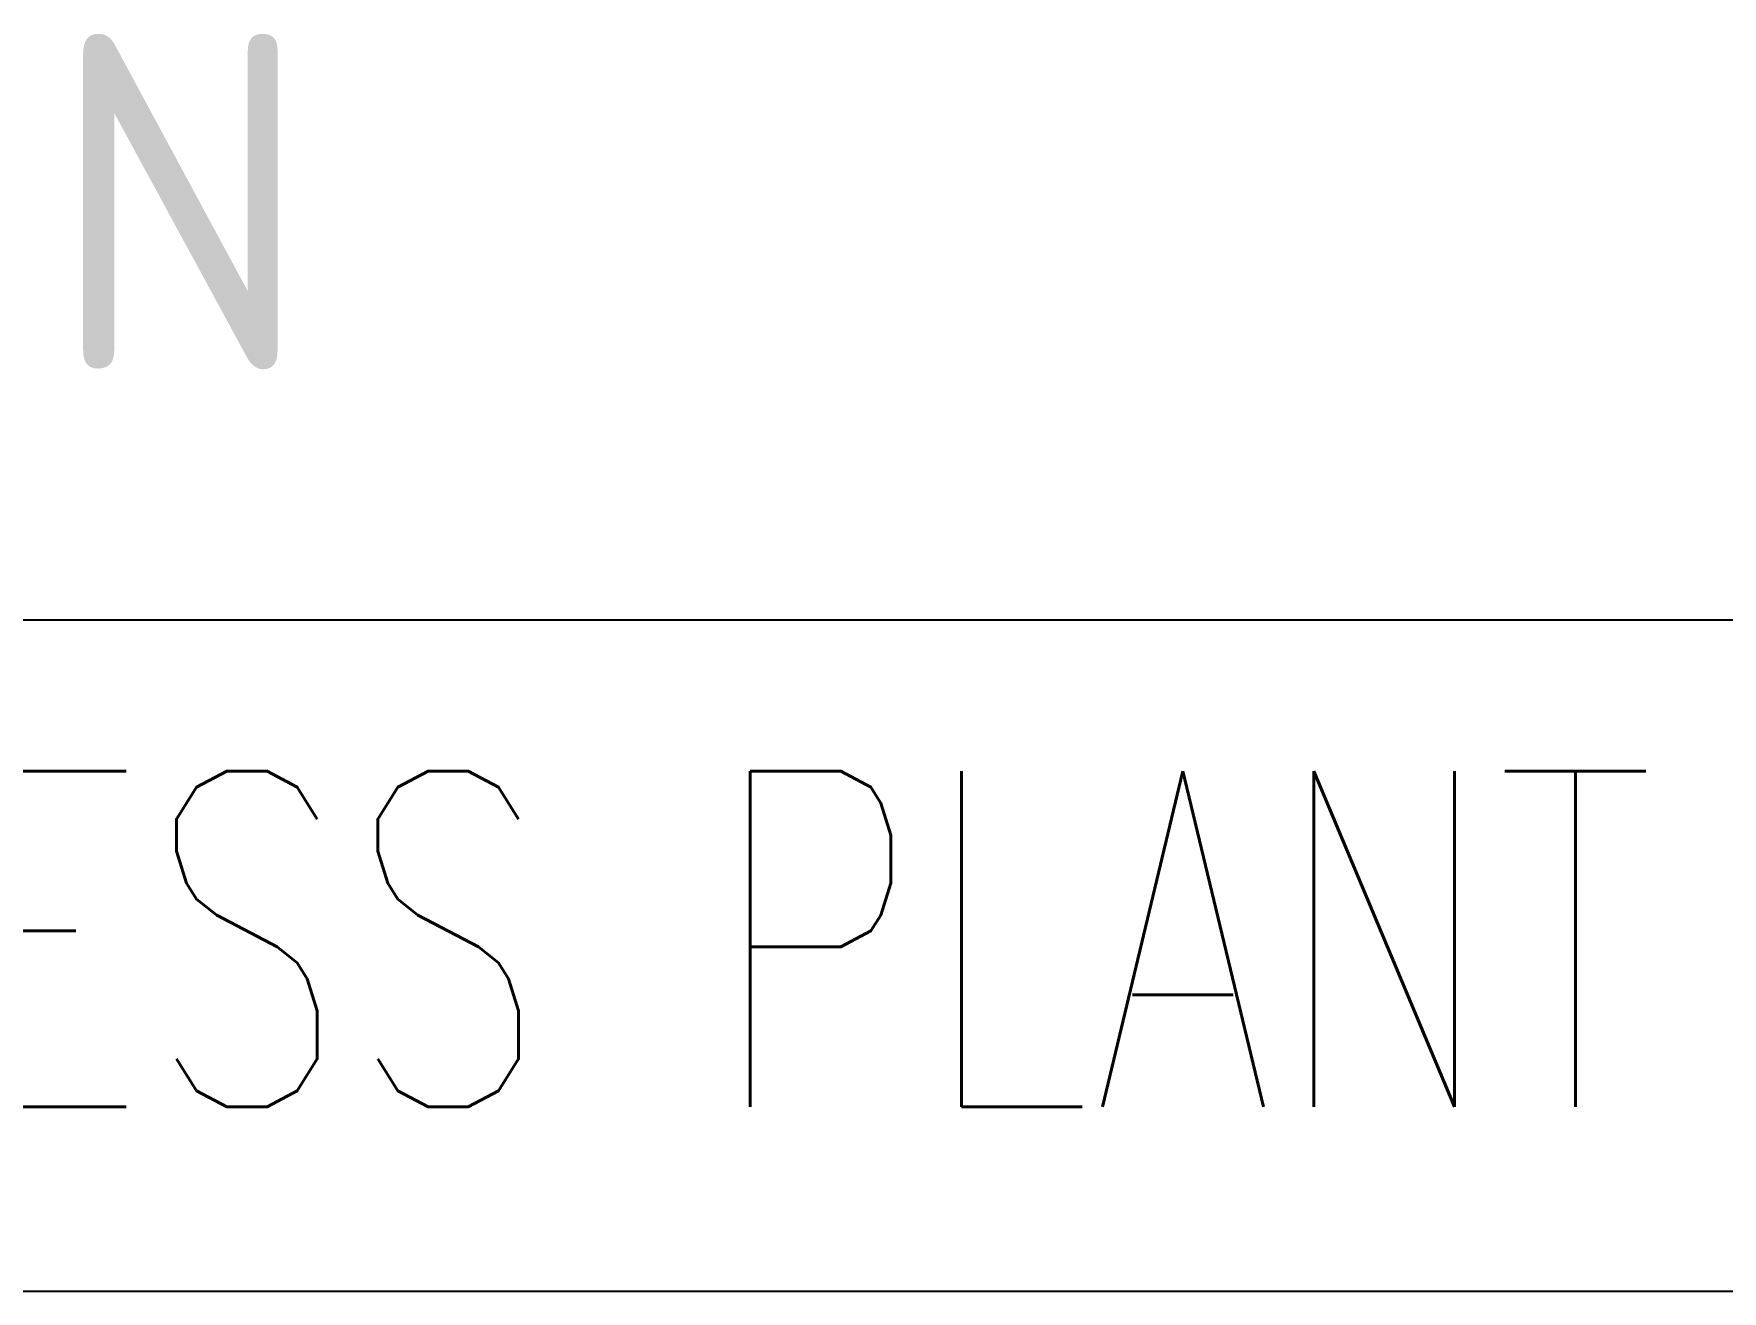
# Model space of a CAD drawing. Header units: inches. Extents: x 985 to 11353, y 526 to 2181.
# Drawn here: x 5966.05 to 5984.92, y 1146.21 to 1160.26 of the extents above; entities that cross this region are included whole.
import ezdxf

# ---------------------------------------------------------------- set-up
doc = ezdxf.new("R2010")
doc.units = ezdxf.units.IN
doc.header["$MEASUREMENT"] = 0
doc.layers.add('CABLE ROUTE FOR TOTAL PLANE-EMBED 2_DWG$0$SILICAGEL BORDER', color=7, linetype='Continuous')
doc.styles.add('HZTXT', font='simplex.shx', dxfattribs={"width": 0.7})
doc.styles.get("Standard").update_dxf_attribs({"font": 'isocp3.shx'})

# ---------------------------------------------------------------- blocks, each defined once
blk = doc.blocks.new('240A1')
at = {"lineweight": -3}
for p, q in [((1046010.968, 286292.347), (1046110.968, 286292.347)), ((1046010.968, 286288.347), (1046110.968, 286288.347))]:
    blk.add_line(p, q, dxfattribs=at)
at = {"color": 7, "lineweight": -3}
blk.add_text('SINOPEC PETROLEUM ENGINEERING CORPORATION', height=2, dxfattribs=at).set_placement((1046032.108, 286293.833))
at = {"lineweight": -3, "style": 'HZTXT', "width": 0.7}
blk.add_text('60 MMSCFD SILICAGEL DEHYDRATION TYPE NATURAL GAS PROCESS PLANT', height=2, dxfattribs=at).set_placement((1046026.053, 286289.446))

msp = doc.modelspace()

# ---------------------------------------------------------------- block references
at = {"layer": 'CABLE ROUTE FOR TOTAL PLANE-EMBED 2_DWG$0$SILICAGEL BORDER', "color": 7, "xscale": 1.875, "yscale": 1.875, "zscale": 1.875}
msp.add_blockref('240A1', (-1955444.944, -535644.436), dxfattribs=at)

doc.saveas('drawing.dxf')
